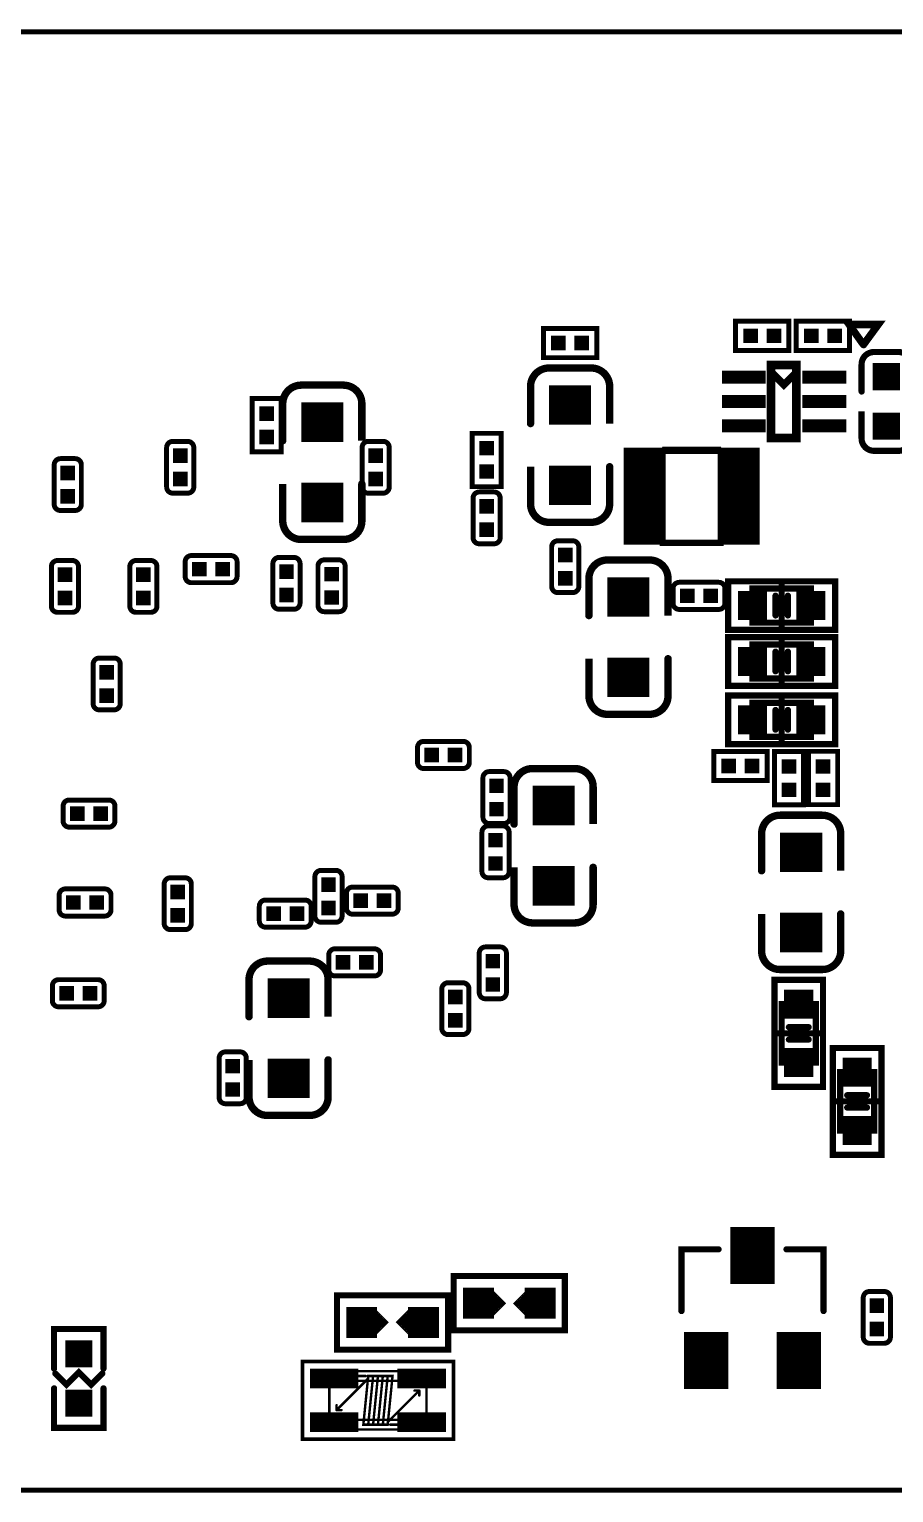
# Model space of a CAD drawing. Extents: x -0.1 to 65.1, y -0.1 to 30.1.
# Drawn here: x 32.78 to 50.55, y -0.05 to 30.06 of the extents above; entities that cross this region are included whole.
import ezdxf

# ---------------------------------------------------------------- set-up
doc = ezdxf.new("R2010")
doc.units = 0
doc.header["$MEASUREMENT"] = 0
for name, pattern in [('KEEPOUT_00001000$0', [2, 1, 1]), ('TRMIDX_0', [2, 1, 1]), ('TRMIDX_1', [2, 1, 1])]:
    doc.linetypes.add(name, pattern=pattern)
doc.layers.get('0').update_dxf_attribs({"linetype": 'CONTINUOUS'})
for name, color, linetype in [('BOARD_OUTLINE_00', 183, 'CONTINUOUS'), ('DRIL_NPLTE_THRU_01', 3, 'CONTINUOUS'), ('DRIL_NPLTE_THRU_02', 171, 'CONTINUOUS'), ('DRIL_NPLTE_THRU_03', 34, 'CONTINUOUS'), ('DRIL_NPLTE_THRU_04', 222, 'CONTINUOUS'), ('DRIL_NPLTE_THRU_05', 171, 'CONTINUOUS'), ('DRIL_NPLTE_THRU_06', 186, 'CONTINUOUS'), ('DRIL_NPLTE_THRU_07', 171, 'CONTINUOUS'), ('DRIL_NPLTE_THRU_08', 2, 'CONTINUOUS'), ('DRIL_PLTE_THRU_01', 3, 'CONTINUOUS'), ('DRIL_PLTE_THRU_02', 171, 'CONTINUOUS'), ('DRIL_PLTE_THRU_03', 34, 'CONTINUOUS'), ('DRIL_PLTE_THRU_04', 222, 'CONTINUOUS'), ('DRIL_PLTE_THRU_05', 171, 'CONTINUOUS'), ('DRIL_PLTE_THRU_06', 186, 'CONTINUOUS'), ('DRIL_PLTE_THRU_07', 171, 'CONTINUOUS'), ('DRIL_PLTE_THRU_08', 2, 'CONTINUOUS'), ('KEEPOUT_01', 1, 'CONTINUOUS'), ('PADS_BOT', 56, 'CONTINUOUS'), ('PADS_INNER', 96, 'CONTINUOUS'), ('PADS_TOP', 96, 'CONTINUOUS'), ('PART_BOT_2DLINE_00', 183, 'CONTINUOUS'), ('PART_BOT_2DLINE_01', 7, 'CONTINUOUS'), ('PART_BOT_2DLINE_108', 183, 'CONTINUOUS'), ('PART_BOT_COPPER_01', 7, 'CONTINUOUS')]:
    doc.layers.add(name, color=color, linetype=linetype)

# ---------------------------------------------------------------- blocks, each defined once
blk = doc.blocks.new('BOARD_1')
at = {"layer": 'BOARD_OUTLINE_00', "const_width": 0.102}
blk.add_lwpolyline([(0, 0), (0, 24.854, -0.414214), (2.457, 27.311), (62.522, 27.311, -0.414214), (65.002, 24.832), (65.002, -0.229, -0.414214), (62.536, -2.694), (2.527, -2.694, -0.414214), (-0.013, -0.153), (-0.013, 0)], format="xyb", close=True, dxfattribs=at)
blk = doc.blocks.new('SMOOTH_0$1016')
at = {"const_width": 0.0508}
blk.add_lwpolyline([(-0.0254, 0, 1), (0.0254, 0, 1)], format="xyb", close=True, dxfattribs=at)
blk = doc.blocks.new('PART_BODY_BOT_64')
at = {"layer": 'PART_BOT_2DLINE_00', "const_width": 0.102}
blk.add_lwpolyline([(-0.533, 0.152, -0.414214), (-0.406, 0.279), (0.406, 0.279, -0.414214), (0.533, 0.152), (0.533, -0.152, -0.414214), (0.406, -0.279), (-0.406, -0.279, -0.414214), (-0.533, -0.152)], format="xyb", close=True, dxfattribs=at)
at = {"layer": 'PART_BOT_2DLINE_00'}
for p in [(-0.406, 0.279), (-0.533, 0.152)]:
    blk.add_blockref('SMOOTH_0$1016', p, dxfattribs=at)
blk = doc.blocks.new('DRIL_HOLE_0')
blk.add_lwpolyline([(0, 0, 1), (0, 0, 1)], format="xyb", close=True)
blk = doc.blocks.new('PAD_0')
blk.add_lwpolyline([(0, 0, 1), (0, 0, 1)], format="xyb", close=True)
blk = doc.blocks.new('PAD_3')
at = {"const_width": 0.29972}
blk.add_lwpolyline([(-0.14986, 0), (0.14986, 0)], dxfattribs=at)
blk = doc.blocks.new('STK_BOT_11')
at = {"layer": 'DRIL_NPLTE_THRU_01'}
blk.add_blockref('DRIL_HOLE_0', (0, 0), dxfattribs=at)
at = {"layer": 'DRIL_NPLTE_THRU_02'}
blk.add_blockref('DRIL_HOLE_0', (0, 0), dxfattribs=at)
at = {"layer": 'DRIL_NPLTE_THRU_03'}
blk.add_blockref('DRIL_HOLE_0', (0, 0), dxfattribs=at)
at = {"layer": 'DRIL_NPLTE_THRU_04'}
blk.add_blockref('DRIL_HOLE_0', (0, 0), dxfattribs=at)
at = {"layer": 'DRIL_NPLTE_THRU_05'}
blk.add_blockref('DRIL_HOLE_0', (0, 0), dxfattribs=at)
at = {"layer": 'DRIL_NPLTE_THRU_06'}
blk.add_blockref('DRIL_HOLE_0', (0, 0), dxfattribs=at)
at = {"layer": 'DRIL_NPLTE_THRU_07'}
blk.add_blockref('DRIL_HOLE_0', (0, 0), dxfattribs=at)
at = {"layer": 'DRIL_NPLTE_THRU_08'}
blk.add_blockref('DRIL_HOLE_0', (0, 0), dxfattribs=at)
at = {"layer": 'PADS_BOT'}
blk.add_blockref('PAD_3', (0, 0), dxfattribs=at)
at = {"layer": 'PADS_INNER'}
blk.add_blockref('PAD_0', (0, 0), dxfattribs=at)
at = {"layer": 'PADS_TOP'}
blk.add_blockref('PAD_0', (0, 0), dxfattribs=at)
blk = doc.blocks.new('SYM_BOT_10')
for name, p in [('PART_BODY_BOT_64', (0, 0)), ('STK_BOT_11', (-0.24003, 0)), ('STK_BOT_11', (0.24003, 0))]:
    blk.add_blockref(name, p)
blk = doc.blocks.new('PART_BOT_14')
blk.add_blockref('SYM_BOT_10', (0, 0))
blk = doc.blocks.new('SMOOTH_0$05')
at = {"const_width": 0.025}
blk.add_lwpolyline([(-0.0125, 0, 1), (0.0125, 0, 1)], format="xyb", close=True, dxfattribs=at)
blk = doc.blocks.new('SMOOTH_0$0762')
at = {"const_width": 0.0381}
blk.add_lwpolyline([(-0.01905, 0, 1), (0.01905, 0, 1)], format="xyb", close=True, dxfattribs=at)
blk = doc.blocks.new('PART_BODY_BOT_87')
at = {"layer": 'PART_BOT_2DLINE_01'}
for points, const_width in [([(-1.55, 0.8), (1.55, 0.8), (1.55, -0.8), (-1.55, -0.8)], 0.0762), ([(-1, 0.6), (1, 0.6), (1, -0.6), (-1, -0.6)], 0.05), ([(-0.3, 0.5), (-0.2, -0.5), (0.3, -0.5), (0.2, 0.5)], 0.05)]:
    blk.add_lwpolyline(points, close=True, dxfattribs=dict(at, const_width=const_width))
at = {"layer": 'PART_BOT_2DLINE_01', "const_width": 0.05}
for points in [[(-0.45, 0.6), (-0.45, 0.4), (0.45, 0.4), (0.45, 0.6)], [(-0.2, 0.5), (-0.1, -0.5)], [(-0.1, 0.5), (0, -0.5)], [(0, 0.5), (0.1, -0.5)], [(0.1, 0.5), (0.2, -0.5)], [(0.2, 0.45), (0.85, -0.2)], [(0.25, 0.5), (0.6, 0.5)], [(0.6, 0.5), (0.55, 0.55)], [(0.6, 0.5), (0.55, 0.45)], [(-0.2, -0.45), (-0.85, 0.2)], [(-0.85, 0.2), (-0.85, 0.1)], [(-0.85, 0.2), (-0.75, 0.2)], [(0.85, -0.2), (0.75, -0.2)], [(0.85, -0.2), (0.85, -0.1)], [(-0.6, -0.5), (-0.55, -0.45)], [(-0.25, -0.5), (-0.6, -0.5)], [(-0.6, -0.5), (-0.55, -0.55)], [(-0.45, -0.6), (-0.45, -0.4), (0.45, -0.4), (0.45, -0.6)]]:
    blk.add_lwpolyline(points, dxfattribs=at)
at = {"layer": 'PART_BOT_2DLINE_01'}
for name, p in [('SMOOTH_0$0762', (-1.55, 0.8)), ('SMOOTH_0$05', (-1, 0.6)), ('SMOOTH_0$05', (-0.45, 0.6)), ('SMOOTH_0$05', (0.45, 0.6)), ('SMOOTH_0$05', (1, 0.6)), ('SMOOTH_0$0762', (1.55, 0.8)), ('SMOOTH_0$05', (-0.45, 0.4)), ('SMOOTH_0$05', (-0.3, 0.5)), ('SMOOTH_0$05', (-0.2, 0.5)), ('SMOOTH_0$05', (-0.1, 0.5)), ('SMOOTH_0$05', (0, 0.5)), ('SMOOTH_0$05', (0.1, 0.5)), ('SMOOTH_0$05', (0.2, 0.5)), ('SMOOTH_0$05', (0.2, 0.45)), ('SMOOTH_0$05', (0.25, 0.5)), ('SMOOTH_0$05', (0.45, 0.4)), ('SMOOTH_0$05', (0.55, 0.55)), ('SMOOTH_0$05', (0.55, 0.45)), ('SMOOTH_0$05', (0.6, 0.5)), ('SMOOTH_0$05', (0.6, 0.5)), ('SMOOTH_0$05', (0.6, 0.5)), ('SMOOTH_0$05', (-0.85, 0.2)), ('SMOOTH_0$05', (-0.85, 0.2)), ('SMOOTH_0$05', (-0.85, 0.2)), ('SMOOTH_0$05', (-0.85, 0.1)), ('SMOOTH_0$05', (-0.75, 0.2)), ('SMOOTH_0$05', (0.75, -0.2)), ('SMOOTH_0$05', (0.85, -0.1)), ('SMOOTH_0$05', (0.85, -0.2)), ('SMOOTH_0$05', (0.85, -0.2)), ('SMOOTH_0$05', (0.85, -0.2)), ('SMOOTH_0$05', (-1, -0.6)), ('SMOOTH_0$05', (-0.6, -0.5)), ('SMOOTH_0$05', (-0.6, -0.5)), ('SMOOTH_0$05', (-0.6, -0.5)), ('SMOOTH_0$05', (-0.55, -0.45)), ('SMOOTH_0$05', (-0.55, -0.55)), ('SMOOTH_0$05', (-0.45, -0.4)), ('SMOOTH_0$05', (-0.45, -0.6)), ('SMOOTH_0$05', (-0.25, -0.5)), ('SMOOTH_0$05', (-0.2, -0.45)), ('SMOOTH_0$05', (-0.2, -0.5)), ('SMOOTH_0$05', (-0.1, -0.5)), ('SMOOTH_0$05', (0, -0.5)), ('SMOOTH_0$05', (0.1, -0.5)), ('SMOOTH_0$05', (0.2, -0.5)), ('SMOOTH_0$05', (0.3, -0.5)), ('SMOOTH_0$05', (0.45, -0.4)), ('SMOOTH_0$05', (0.45, -0.6)), ('SMOOTH_0$05', (1, -0.6)), ('SMOOTH_0$0762', (-1.55, -0.8)), ('SMOOTH_0$0762', (1.55, -0.8))]:
    blk.add_blockref(name, p, dxfattribs=at)
blk = doc.blocks.new('PAD_9')
at = {"const_width": 0.4}
blk.add_lwpolyline([(-0.5, 0), (0.5, 0)], dxfattribs=at)
blk = doc.blocks.new('STK_BOT_27')
at = {"layer": 'DRIL_PLTE_THRU_01'}
blk.add_blockref('DRIL_HOLE_0', (0, 0), dxfattribs=at)
at = {"layer": 'DRIL_PLTE_THRU_02'}
blk.add_blockref('DRIL_HOLE_0', (0, 0), dxfattribs=at)
at = {"layer": 'DRIL_PLTE_THRU_03'}
blk.add_blockref('DRIL_HOLE_0', (0, 0), dxfattribs=at)
at = {"layer": 'DRIL_PLTE_THRU_04'}
blk.add_blockref('DRIL_HOLE_0', (0, 0), dxfattribs=at)
at = {"layer": 'DRIL_PLTE_THRU_05'}
blk.add_blockref('DRIL_HOLE_0', (0, 0), dxfattribs=at)
at = {"layer": 'DRIL_PLTE_THRU_06'}
blk.add_blockref('DRIL_HOLE_0', (0, 0), dxfattribs=at)
at = {"layer": 'DRIL_PLTE_THRU_07'}
blk.add_blockref('DRIL_HOLE_0', (0, 0), dxfattribs=at)
at = {"layer": 'DRIL_PLTE_THRU_08'}
blk.add_blockref('DRIL_HOLE_0', (0, 0), dxfattribs=at)
at = {"layer": 'PADS_BOT'}
blk.add_blockref('PAD_9', (0, 0), dxfattribs=at)
at = {"layer": 'PADS_INNER'}
blk.add_blockref('PAD_0', (0, 0), dxfattribs=at)
at = {"layer": 'PADS_TOP'}
blk.add_blockref('PAD_0', (0, 0), dxfattribs=at)
blk = doc.blocks.new('SYM_BOT_33')
for name, p in [('STK_BOT_27', (-0.9, 0.45)), ('PART_BODY_BOT_87', (0, 0)), ('STK_BOT_27', (0.9, 0.45)), ('STK_BOT_27', (-0.9, -0.45)), ('STK_BOT_27', (0.9, -0.45))]:
    blk.add_blockref(name, p)
blk = doc.blocks.new('PART_BOT_17')
blk.add_blockref('SYM_BOT_33', (0, 0))
blk = doc.blocks.new('SMOOTH_0$127')
at = {"const_width": 0.0635}
blk.add_lwpolyline([(-0.03175, 0, 1), (0.03175, 0, 1)], format="xyb", close=True, dxfattribs=at)
blk = doc.blocks.new('PART_BODY_BOT_84')
at = {"layer": 'PART_BOT_2DLINE_00', "const_width": 0.127}
for points in [[(-0.6985, 1.2065), (-1.4605, 1.2065), (-1.4605, -0.0635)], [(0.6985, 1.2065), (1.4605, 1.2065), (1.4605, -0.0635)]]:
    blk.add_lwpolyline(points, dxfattribs=at)
at = {"layer": 'PART_BOT_2DLINE_00'}
for p in [(-1.4605, 1.2065), (-0.6985, 1.2065), (0.6985, 1.2065), (1.4605, 1.2065), (-1.4605, -0.0635), (1.4605, -0.0635)]:
    blk.add_blockref('SMOOTH_0$127', p, dxfattribs=at)
blk = doc.blocks.new('PAD_10')
at = {"const_width": 0.9144}
blk.add_lwpolyline([(-0.5842, 0), (0.5842, 0)], dxfattribs=at)
blk = doc.blocks.new('STK_BOT_23')
at = {"layer": 'DRIL_PLTE_THRU_01'}
blk.add_blockref('DRIL_HOLE_0', (0, 0), dxfattribs=at)
at = {"layer": 'DRIL_PLTE_THRU_02'}
blk.add_blockref('DRIL_HOLE_0', (0, 0), dxfattribs=at)
at = {"layer": 'DRIL_PLTE_THRU_03'}
blk.add_blockref('DRIL_HOLE_0', (0, 0), dxfattribs=at)
at = {"layer": 'DRIL_PLTE_THRU_04'}
blk.add_blockref('DRIL_HOLE_0', (0, 0), dxfattribs=at)
at = {"layer": 'DRIL_PLTE_THRU_05'}
blk.add_blockref('DRIL_HOLE_0', (0, 0), dxfattribs=at)
at = {"layer": 'DRIL_PLTE_THRU_06'}
blk.add_blockref('DRIL_HOLE_0', (0, 0), dxfattribs=at)
at = {"layer": 'DRIL_PLTE_THRU_07'}
blk.add_blockref('DRIL_HOLE_0', (0, 0), dxfattribs=at)
at = {"layer": 'DRIL_PLTE_THRU_08'}
blk.add_blockref('DRIL_HOLE_0', (0, 0), dxfattribs=at)
at = {"layer": 'PADS_BOT', "rotation": 90}
blk.add_blockref('PAD_10', (0, 0), dxfattribs=at)
at = {"layer": 'PADS_INNER'}
blk.add_blockref('PAD_0', (0, 0), dxfattribs=at)
at = {"layer": 'PADS_TOP'}
blk.add_blockref('PAD_0', (0, 0), dxfattribs=at)
blk = doc.blocks.new('SYM_BOT_30')
for name, p in [('STK_BOT_23', (0, 1.0795)), ('PART_BODY_BOT_84', (0, 0)), ('STK_BOT_23', (-0.9525, -1.0795)), ('STK_BOT_23', (0.9525, -1.0795))]:
    blk.add_blockref(name, p)
blk = doc.blocks.new('PART_BOT_19')
blk.add_blockref('SYM_BOT_30', (0, 0))
blk = doc.blocks.new('SMOOTH_0$0254')
at = {"const_width": 0.0127}
blk.add_lwpolyline([(-0.00635, 0, 1), (0.00635, 0, 1)], format="xyb", close=True, dxfattribs=at)
blk = doc.blocks.new('SMOOTH_0$0508')
at = {"const_width": 0.0254}
blk.add_lwpolyline([(-0.0127, 0, 1), (0.0127, 0, 1)], format="xyb", close=True, dxfattribs=at)
blk = doc.blocks.new('PART_BODY_BOT_88')
at = {"layer": 'PART_BOT_2DLINE_00', "const_width": 0.127}
blk.add_lwpolyline([(1.143, -0.5588), (1.143, 0.5588), (-1.143, 0.5588), (-1.143, -0.5588)], close=True, dxfattribs=at)
at = {"layer": 'PART_BOT_COPPER_01', "linetype": 'TRMIDX_0', "const_width": 0.0254}
for points in [[(-0.3556, -0.2667), (-0.08255, 0.00635), (-0.36195, 0.28575), (-0.36195, -0.254), (-0.3556, -0.254)], [(-0.3048, -0.1651), (-0.1397, 0), (-0.31115, 0.17145), (-0.31115, -0.1524), (-0.3048, -0.1524)]]:
    blk.add_lwpolyline(points, close=True, dxfattribs=at)
at = {"layer": 'PART_BOT_COPPER_01', "linetype": 'TRMIDX_1', "const_width": 0.0254}
for points in [[(0.3683, 0.2794), (0.09525, 0.00635), (0.37465, -0.27305), (0.37465, 0.2667), (0.3683, 0.2667)], [(0.3175, 0.1778), (0.1524, 0.0127), (0.32385, -0.15875), (0.32385, 0.1651), (0.3175, 0.1651)]]:
    blk.add_lwpolyline(points, close=True, dxfattribs=at)
at = {"layer": 'PART_BOT_COPPER_01', "linetype": 'TRMIDX_0', "const_width": 0.0508}
for points in [[(-0.3048, 0.1905), (-0.4953, 0.1905)], [(-0.2667, 0.1524), (-0.4572, 0.1524)], [(-0.2413, 0.1143), (-0.4318, 0.1143)], [(-0.2159, 0.0889), (-0.4064, 0.0889)], [(-0.1905, 0.0635), (-0.381, 0.0635)], [(-0.1524, 0.0381), (-0.3429, 0.0381)], [(-0.1397, -0.0127), (-0.3302, -0.0127)], [(-0.127, 0.0127), (-0.3175, 0.0127)], [(-0.3048, -0.1778), (-0.4953, -0.1778)], [(-0.2667, -0.1397), (-0.4572, -0.1397)], [(-0.2286, -0.1016), (-0.4191, -0.1016)], [(-0.2032, -0.0635), (-0.3937, -0.0635)], [(-0.1651, -0.0381), (-0.3556, -0.0381)]]:
    blk.add_lwpolyline(points, dxfattribs=at)
at = {"layer": 'PART_BOT_COPPER_01', "linetype": 'TRMIDX_1', "const_width": 0.0508}
for points in [[(0.1397, 0), (0.3302, 0)], [(0.1524, 0.0254), (0.3429, 0.0254)], [(0.1651, -0.0254), (0.3556, -0.0254)], [(0.1778, 0.0508), (0.3683, 0.0508)], [(0.2159, 0.0762), (0.4064, 0.0762)], [(0.2413, 0.1143), (0.4318, 0.1143)], [(0.2794, 0.1524), (0.4699, 0.1524)], [(0.3175, 0.1905), (0.508, 0.1905)], [(0.2032, -0.0508), (0.3937, -0.0508)], [(0.2286, -0.0762), (0.4191, -0.0762)], [(0.254, -0.1016), (0.4445, -0.1016)], [(0.2794, -0.1397), (0.4699, -0.1397)], [(0.3175, -0.1778), (0.508, -0.1778)]]:
    blk.add_lwpolyline(points, dxfattribs=at)
at = {"layer": 'PART_BOT_2DLINE_00'}
for p in [(-1.143, 0.5588), (1.143, 0.5588), (-1.143, -0.5588), (1.143, -0.5588)]:
    blk.add_blockref('SMOOTH_0$127', p, dxfattribs=at)
at = {"layer": 'PART_BOT_COPPER_01'}
for name, p in [('SMOOTH_0$0508', (-0.4953, 0.1905)), ('SMOOTH_0$0508', (-0.4572, 0.1524)), ('SMOOTH_0$0508', (-0.4318, 0.1143)), ('SMOOTH_0$0508', (-0.4064, 0.0889)), ('SMOOTH_0$0508', (-0.381, 0.0635)), ('SMOOTH_0$0254', (-0.36195, 0.28575)), ('SMOOTH_0$0508', (-0.3429, 0.0381)), ('SMOOTH_0$0508', (-0.3302, -0.0127)), ('SMOOTH_0$0508', (-0.3175, 0.0127)), ('SMOOTH_0$0508', (-0.3048, 0.1905)), ('SMOOTH_0$0254', (-0.31115, 0.17145)), ('SMOOTH_0$0508', (-0.2667, 0.1524)), ('SMOOTH_0$0508', (-0.2413, 0.1143)), ('SMOOTH_0$0508', (-0.2159, 0.0889)), ('SMOOTH_0$0508', (-0.1905, 0.0635)), ('SMOOTH_0$0508', (-0.1524, 0.0381)), ('SMOOTH_0$0508', (-0.1397, -0.0127)), ('SMOOTH_0$0508', (-0.127, 0.0127)), ('SMOOTH_0$0254', (-0.1397, 0)), ('SMOOTH_0$0254', (-0.08255, 0.00635)), ('SMOOTH_0$0254', (0.09525, 0.00635)), ('SMOOTH_0$0508', (0.1397, 0)), ('SMOOTH_0$0508', (0.1524, 0.0254)), ('SMOOTH_0$0254', (0.1524, 0.0127)), ('SMOOTH_0$0508', (0.1651, -0.0254)), ('SMOOTH_0$0508', (0.1778, 0.0508)), ('SMOOTH_0$0508', (0.2159, 0.0762)), ('SMOOTH_0$0508', (0.2413, 0.1143)), ('SMOOTH_0$0508', (0.2794, 0.1524)), ('SMOOTH_0$0508', (0.3175, 0.1905)), ('SMOOTH_0$0254', (0.3175, 0.1778)), ('SMOOTH_0$0254', (0.3175, 0.1651)), ('SMOOTH_0$0508', (0.3302, 0)), ('SMOOTH_0$0254', (0.32385, 0.1651)), ('SMOOTH_0$0508', (0.3429, 0.0254)), ('SMOOTH_0$0508', (0.3556, -0.0254)), ('SMOOTH_0$0508', (0.3683, 0.0508)), ('SMOOTH_0$0254', (0.3683, 0.2794)), ('SMOOTH_0$0254', (0.3683, 0.2667)), ('SMOOTH_0$0254', (0.37465, 0.2667)), ('SMOOTH_0$0508', (0.4064, 0.0762)), ('SMOOTH_0$0508', (0.4318, 0.1143)), ('SMOOTH_0$0508', (0.4699, 0.1524)), ('SMOOTH_0$0508', (0.508, 0.1905)), ('SMOOTH_0$0508', (-0.4953, -0.1778)), ('SMOOTH_0$0508', (-0.4572, -0.1397)), ('SMOOTH_0$0508', (-0.4191, -0.1016)), ('SMOOTH_0$0508', (-0.3937, -0.0635)), ('SMOOTH_0$0508', (-0.3556, -0.0381)), ('SMOOTH_0$0254', (-0.36195, -0.254)), ('SMOOTH_0$0254', (-0.3556, -0.254)), ('SMOOTH_0$0254', (-0.3556, -0.2667)), ('SMOOTH_0$0508', (-0.3048, -0.1778)), ('SMOOTH_0$0254', (-0.31115, -0.1524)), ('SMOOTH_0$0254', (-0.3048, -0.1524)), ('SMOOTH_0$0254', (-0.3048, -0.1651)), ('SMOOTH_0$0508', (-0.2667, -0.1397)), ('SMOOTH_0$0508', (-0.2286, -0.1016)), ('SMOOTH_0$0508', (-0.2032, -0.0635)), ('SMOOTH_0$0508', (-0.1651, -0.0381)), ('SMOOTH_0$0508', (0.2032, -0.0508)), ('SMOOTH_0$0508', (0.2286, -0.0762)), ('SMOOTH_0$0508', (0.254, -0.1016)), ('SMOOTH_0$0508', (0.2794, -0.1397)), ('SMOOTH_0$0508', (0.3175, -0.1778)), ('SMOOTH_0$0254', (0.32385, -0.15875)), ('SMOOTH_0$0254', (0.37465, -0.27305)), ('SMOOTH_0$0508', (0.3937, -0.0508)), ('SMOOTH_0$0508', (0.4191, -0.0762)), ('SMOOTH_0$0508', (0.4445, -0.1016)), ('SMOOTH_0$0508', (0.4699, -0.1397)), ('SMOOTH_0$0508', (0.508, -0.1778))]:
    blk.add_blockref(name, p, dxfattribs=at)
blk = doc.blocks.new('PAD_11')
at = {"const_width": 0.635}
blk.add_lwpolyline([(-0.3175, 0), (0.3175, 0)], dxfattribs=at)
blk = doc.blocks.new('STK_BOT_28')
at = {"layer": 'DRIL_PLTE_THRU_01'}
blk.add_blockref('DRIL_HOLE_0', (0, 0), dxfattribs=at)
at = {"layer": 'DRIL_PLTE_THRU_02'}
blk.add_blockref('DRIL_HOLE_0', (0, 0), dxfattribs=at)
at = {"layer": 'DRIL_PLTE_THRU_03'}
blk.add_blockref('DRIL_HOLE_0', (0, 0), dxfattribs=at)
at = {"layer": 'DRIL_PLTE_THRU_04'}
blk.add_blockref('DRIL_HOLE_0', (0, 0), dxfattribs=at)
at = {"layer": 'DRIL_PLTE_THRU_05'}
blk.add_blockref('DRIL_HOLE_0', (0, 0), dxfattribs=at)
at = {"layer": 'DRIL_PLTE_THRU_06'}
blk.add_blockref('DRIL_HOLE_0', (0, 0), dxfattribs=at)
at = {"layer": 'DRIL_PLTE_THRU_07'}
blk.add_blockref('DRIL_HOLE_0', (0, 0), dxfattribs=at)
at = {"layer": 'DRIL_PLTE_THRU_08'}
blk.add_blockref('DRIL_HOLE_0', (0, 0), dxfattribs=at)
at = {"layer": 'PADS_BOT'}
blk.add_blockref('PAD_11', (0, 0), dxfattribs=at)
at = {"layer": 'PADS_INNER'}
blk.add_blockref('PAD_0', (0, 0), dxfattribs=at)
at = {"layer": 'PADS_TOP'}
blk.add_blockref('PAD_0', (0, 0), dxfattribs=at)
blk = doc.blocks.new('SYM_BOT_34')
for name, p in [('PART_BODY_BOT_88', (0, 0)), ('STK_BOT_28', (-0.635, 0)), ('STK_BOT_28', (0.635, 0))]:
    blk.add_blockref(name, p)
blk = doc.blocks.new('PART_BOT_25')
blk.add_blockref('SYM_BOT_34', (0, 0))
blk = doc.blocks.new('SMOOTH_0$1524')
at = {"const_width": 0.0762}
blk.add_lwpolyline([(-0.0381, 0, 1), (0.0381, 0, 1)], format="xyb", close=True, dxfattribs=at)
blk = doc.blocks.new('PART_BODY_BOT_78')
at = {"layer": 'PART_BOT_2DLINE_00', "const_width": 0.152}
for points in [[(-0.445, 0.813), (-1.207, 0.813, 0.414214), (-1.588, 0.432), (-1.588, -0.432, 0.414214), (-1.207, -0.813), (-0.445, -0.813)], [(0.444, -0.813), (1.206, -0.813, 0.414214), (1.587, -0.432), (1.587, 0.432, 0.414214), (1.206, 0.813), (0.444, 0.813)]]:
    blk.add_lwpolyline(points, format="xyb", dxfattribs=at)
at = {"layer": 'PART_BOT_2DLINE_00'}
for p in [(-1.207, 0.813), (-0.445, 0.813), (0.444, -0.813), (1.206, -0.813)]:
    blk.add_blockref('SMOOTH_0$1524', p, dxfattribs=at)
blk = doc.blocks.new('PAD_12')
at = {"const_width": 0.8128}
blk.add_lwpolyline([(-0.4318, 0), (0.4318, 0)], dxfattribs=at)
blk = doc.blocks.new('STK_BOT_20')
at = {"layer": 'DRIL_PLTE_THRU_01'}
blk.add_blockref('DRIL_HOLE_0', (0, 0), dxfattribs=at)
at = {"layer": 'DRIL_PLTE_THRU_02'}
blk.add_blockref('DRIL_HOLE_0', (0, 0), dxfattribs=at)
at = {"layer": 'DRIL_PLTE_THRU_03'}
blk.add_blockref('DRIL_HOLE_0', (0, 0), dxfattribs=at)
at = {"layer": 'DRIL_PLTE_THRU_04'}
blk.add_blockref('DRIL_HOLE_0', (0, 0), dxfattribs=at)
at = {"layer": 'DRIL_PLTE_THRU_05'}
blk.add_blockref('DRIL_HOLE_0', (0, 0), dxfattribs=at)
at = {"layer": 'DRIL_PLTE_THRU_06'}
blk.add_blockref('DRIL_HOLE_0', (0, 0), dxfattribs=at)
at = {"layer": 'DRIL_PLTE_THRU_07'}
blk.add_blockref('DRIL_HOLE_0', (0, 0), dxfattribs=at)
at = {"layer": 'DRIL_PLTE_THRU_08'}
blk.add_blockref('DRIL_HOLE_0', (0, 0), dxfattribs=at)
at = {"layer": 'PADS_BOT', "rotation": 90}
blk.add_blockref('PAD_12', (0, 0), dxfattribs=at)
at = {"layer": 'PADS_INNER'}
blk.add_blockref('PAD_0', (0, 0), dxfattribs=at)
at = {"layer": 'PADS_TOP'}
blk.add_blockref('PAD_0', (0, 0), dxfattribs=at)
blk = doc.blocks.new('SYM_BOT_24')
for name, p in [('PART_BODY_BOT_78', (0, 0)), ('STK_BOT_20', (-0.825, 0)), ('STK_BOT_20', (0.825, 0))]:
    blk.add_blockref(name, p)
blk = doc.blocks.new('PART_BOT_26')
blk.add_blockref('SYM_BOT_24', (0, 0))
blk = doc.blocks.new('PART_BOT_27')
blk.add_blockref('SYM_BOT_34', (0, 0))
blk = doc.blocks.new('PART_BODY_BOT_72')
at = {"layer": 'PART_BOT_2DLINE_01', "const_width": 0.1016}
blk.add_lwpolyline([(-0.5461, -0.29972), (0.55118, -0.29972), (0.55118, 0.29972), (-0.5461, 0.29972)], close=True, dxfattribs=at)
at = {"layer": 'PART_BOT_2DLINE_01'}
for p in [(-0.5461, 0.29972), (0.55118, 0.29972), (-0.5461, -0.29972), (0.55118, -0.29972)]:
    blk.add_blockref('SMOOTH_0$1016', p, dxfattribs=at)
blk = doc.blocks.new('SYM_BOT_18')
for name, p in [('PART_BODY_BOT_72', (0, 0)), ('STK_BOT_11', (-0.24003, 0)), ('STK_BOT_11', (0.24003, 0))]:
    blk.add_blockref(name, p)
blk = doc.blocks.new('PART_BOT_30')
blk.add_blockref('SYM_BOT_18', (0, 0))
blk = doc.blocks.new('PART_BOT_31')
blk.add_blockref('SYM_BOT_18', (0, 0))
blk = doc.blocks.new('PART_BODY_BOT_75')
at = {"layer": 'KEEPOUT_01', "linetype": 'KEEPOUT_00001000$0'}
blk.add_lwpolyline([(-0.6, 1), (0.6, 1), (0.6, -1), (-0.6, -1)], close=True, dxfattribs=at)
at = {"layer": 'PART_BOT_2DLINE_00', "const_width": 0.127}
blk.add_lwpolyline([(-0.59436, 0.93472), (0.5969, 0.93472), (0.5969, -0.96012), (-0.59436, -0.96012)], close=True, dxfattribs=at)
at = {"layer": 'PART_BOT_2DLINE_00'}
for p in [(-0.59436, 0.93472), (0.5969, 0.93472), (-0.59436, -0.96012), (0.5969, -0.96012)]:
    blk.add_blockref('SMOOTH_0$127', p, dxfattribs=at)
blk = doc.blocks.new('PAD_14')
at = {"const_width": 0.8}
blk.add_lwpolyline([(-1, 0), (1, 0)], dxfattribs=at)
blk = doc.blocks.new('STK_BOT_17')
at = {"layer": 'DRIL_NPLTE_THRU_01'}
blk.add_blockref('DRIL_HOLE_0', (0, 0), dxfattribs=at)
at = {"layer": 'DRIL_NPLTE_THRU_02'}
blk.add_blockref('DRIL_HOLE_0', (0, 0), dxfattribs=at)
at = {"layer": 'DRIL_NPLTE_THRU_03'}
blk.add_blockref('DRIL_HOLE_0', (0, 0), dxfattribs=at)
at = {"layer": 'DRIL_NPLTE_THRU_04'}
blk.add_blockref('DRIL_HOLE_0', (0, 0), dxfattribs=at)
at = {"layer": 'DRIL_NPLTE_THRU_05'}
blk.add_blockref('DRIL_HOLE_0', (0, 0), dxfattribs=at)
at = {"layer": 'DRIL_NPLTE_THRU_06'}
blk.add_blockref('DRIL_HOLE_0', (0, 0), dxfattribs=at)
at = {"layer": 'DRIL_NPLTE_THRU_07'}
blk.add_blockref('DRIL_HOLE_0', (0, 0), dxfattribs=at)
at = {"layer": 'DRIL_NPLTE_THRU_08'}
blk.add_blockref('DRIL_HOLE_0', (0, 0), dxfattribs=at)
at = {"layer": 'PADS_BOT', "rotation": 90}
blk.add_blockref('PAD_14', (0, 0), dxfattribs=at)
at = {"layer": 'PADS_INNER'}
blk.add_blockref('PAD_0', (0, 0), dxfattribs=at)
at = {"layer": 'PADS_TOP'}
blk.add_blockref('PAD_0', (0, 0), dxfattribs=at)
blk = doc.blocks.new('SYM_BOT_21')
for name, p in [('STK_BOT_17', (-1, 0)), ('STK_BOT_17', (1, 0)), ('PART_BODY_BOT_75', (0, 0))]:
    blk.add_blockref(name, p)
blk = doc.blocks.new('PART_BOT_39')
blk.add_blockref('SYM_BOT_21', (0, 0))
blk = doc.blocks.new('SMOOTH_0$1778')
at = {"const_width": 0.0889}
blk.add_lwpolyline([(-0.04445, 0, 1), (0.04445, 0, 1)], format="xyb", close=True, dxfattribs=at)
blk = doc.blocks.new('PART_BODY_BOT_76')
at = {"layer": 'PART_BOT_2DLINE_00', "const_width": 0.178}
blk.add_lwpolyline([(-0.75, 0.27), (0.75, 0.27), (0.75, -0.25), (-0.75, -0.25)], close=True, dxfattribs=at)
at = {"layer": 'PART_BOT_2DLINE_00', "const_width": 0.152}
for points in [[(-0.619, 0.281), (-0.342, 0.004), (-0.598, -0.252)], [(-1.176, -1.625), (-1.583, -1.335), (-1.583, -1.935), (-1.169, -1.632)]]:
    blk.add_lwpolyline(points, dxfattribs=at)
at = {"layer": 'PART_BOT_2DLINE_00'}
for name, p in [('SMOOTH_0$1778', (-0.75, 0.27)), ('SMOOTH_0$1524', (-0.619, 0.281)), ('SMOOTH_0$1778', (0.75, 0.27)), ('SMOOTH_0$1524', (-0.342, 0.004)), ('SMOOTH_0$1778', (-0.75, -0.25)), ('SMOOTH_0$1524', (-0.598, -0.252)), ('SMOOTH_0$1778', (0.75, -0.25)), ('SMOOTH_0$1524', (-1.583, -1.335)), ('SMOOTH_0$1524', (-1.176, -1.625)), ('SMOOTH_0$1524', (-1.169, -1.632)), ('SMOOTH_0$1524', (-1.583, -1.935))]:
    blk.add_blockref(name, p, dxfattribs=at)
blk = doc.blocks.new('PAD_15')
at = {"const_width": 0.27}
blk.add_lwpolyline([(-0.577, 0), (0.323, 0)], dxfattribs=at)
blk = doc.blocks.new('STK_BOT_18')
at = {"layer": 'DRIL_PLTE_THRU_01'}
blk.add_blockref('DRIL_HOLE_0', (0, 0), dxfattribs=at)
at = {"layer": 'DRIL_PLTE_THRU_02'}
blk.add_blockref('DRIL_HOLE_0', (0, 0), dxfattribs=at)
at = {"layer": 'DRIL_PLTE_THRU_03'}
blk.add_blockref('DRIL_HOLE_0', (0, 0), dxfattribs=at)
at = {"layer": 'DRIL_PLTE_THRU_04'}
blk.add_blockref('DRIL_HOLE_0', (0, 0), dxfattribs=at)
at = {"layer": 'DRIL_PLTE_THRU_05'}
blk.add_blockref('DRIL_HOLE_0', (0, 0), dxfattribs=at)
at = {"layer": 'DRIL_PLTE_THRU_06'}
blk.add_blockref('DRIL_HOLE_0', (0, 0), dxfattribs=at)
at = {"layer": 'DRIL_PLTE_THRU_07'}
blk.add_blockref('DRIL_HOLE_0', (0, 0), dxfattribs=at)
at = {"layer": 'DRIL_PLTE_THRU_08'}
blk.add_blockref('DRIL_HOLE_0', (0, 0), dxfattribs=at)
at = {"layer": 'PADS_BOT', "rotation": 90}
blk.add_blockref('PAD_15', (0, 0), dxfattribs=at)
at = {"layer": 'PADS_INNER'}
blk.add_blockref('PAD_0', (0, 0), dxfattribs=at)
at = {"layer": 'PADS_TOP'}
blk.add_blockref('PAD_0', (0, 0), dxfattribs=at)
blk = doc.blocks.new('PAD_16')
at = {"const_width": 0.27}
blk.add_lwpolyline([(-0.323, 0), (0.577, 0)], dxfattribs=at)
blk = doc.blocks.new('STK_BOT_19')
at = {"layer": 'DRIL_PLTE_THRU_01'}
blk.add_blockref('DRIL_HOLE_0', (0, 0), dxfattribs=at)
at = {"layer": 'DRIL_PLTE_THRU_02'}
blk.add_blockref('DRIL_HOLE_0', (0, 0), dxfattribs=at)
at = {"layer": 'DRIL_PLTE_THRU_03'}
blk.add_blockref('DRIL_HOLE_0', (0, 0), dxfattribs=at)
at = {"layer": 'DRIL_PLTE_THRU_04'}
blk.add_blockref('DRIL_HOLE_0', (0, 0), dxfattribs=at)
at = {"layer": 'DRIL_PLTE_THRU_05'}
blk.add_blockref('DRIL_HOLE_0', (0, 0), dxfattribs=at)
at = {"layer": 'DRIL_PLTE_THRU_06'}
blk.add_blockref('DRIL_HOLE_0', (0, 0), dxfattribs=at)
at = {"layer": 'DRIL_PLTE_THRU_07'}
blk.add_blockref('DRIL_HOLE_0', (0, 0), dxfattribs=at)
at = {"layer": 'DRIL_PLTE_THRU_08'}
blk.add_blockref('DRIL_HOLE_0', (0, 0), dxfattribs=at)
at = {"layer": 'PADS_BOT', "rotation": 90}
blk.add_blockref('PAD_16', (0, 0), dxfattribs=at)
at = {"layer": 'PADS_INNER'}
blk.add_blockref('PAD_0', (0, 0), dxfattribs=at)
at = {"layer": 'PADS_TOP'}
blk.add_blockref('PAD_0', (0, 0), dxfattribs=at)
blk = doc.blocks.new('SYM_BOT_22')
for name, p in [('STK_BOT_19', (-0.5, 0.7)), ('STK_BOT_19', (0, 0.7)), ('STK_BOT_19', (0.5, 0.7)), ('PART_BODY_BOT_76', (0, 0)), ('STK_BOT_18', (-0.5, -0.7)), ('STK_BOT_18', (0, -0.7)), ('STK_BOT_18', (0.5, -0.7))]:
    blk.add_blockref(name, p)
blk = doc.blocks.new('PART_BOT_41')
blk.add_blockref('SYM_BOT_22', (0, 0))
blk = doc.blocks.new('PART_BODY_BOT_66')
at = {"layer": 'PART_BOT_2DLINE_00', "const_width": 0.127}
for points in [[(-0.2032, 0.508), (-0.762, 0.508, 0.4142136), (-1.016, 0.254), (-1.016, -0.254, 0.4142136), (-0.762, -0.508), (-0.2032, -0.508)], [(0.2032, -0.508), (0.762, -0.508, 0.4142136), (1.016, -0.254), (1.016, 0.254, 0.4142136), (0.762, 0.508), (0.2032, 0.508)]]:
    blk.add_lwpolyline(points, format="xyb", dxfattribs=at)
at = {"layer": 'PART_BOT_2DLINE_00'}
for p in [(-0.762, 0.508), (-0.2032, 0.508), (0.2032, -0.508), (0.762, -0.508)]:
    blk.add_blockref('SMOOTH_0$127', p, dxfattribs=at)
blk = doc.blocks.new('PAD_8')
at = {"const_width": 0.5588}
blk.add_lwpolyline([(-0.2794, 0), (0.2794, 0)], dxfattribs=at)
blk = doc.blocks.new('STK_BOT_12')
at = {"layer": 'DRIL_PLTE_THRU_01'}
blk.add_blockref('DRIL_HOLE_0', (0, 0), dxfattribs=at)
at = {"layer": 'DRIL_PLTE_THRU_02'}
blk.add_blockref('DRIL_HOLE_0', (0, 0), dxfattribs=at)
at = {"layer": 'DRIL_PLTE_THRU_03'}
blk.add_blockref('DRIL_HOLE_0', (0, 0), dxfattribs=at)
at = {"layer": 'DRIL_PLTE_THRU_04'}
blk.add_blockref('DRIL_HOLE_0', (0, 0), dxfattribs=at)
at = {"layer": 'DRIL_PLTE_THRU_05'}
blk.add_blockref('DRIL_HOLE_0', (0, 0), dxfattribs=at)
at = {"layer": 'DRIL_PLTE_THRU_06'}
blk.add_blockref('DRIL_HOLE_0', (0, 0), dxfattribs=at)
at = {"layer": 'DRIL_PLTE_THRU_07'}
blk.add_blockref('DRIL_HOLE_0', (0, 0), dxfattribs=at)
at = {"layer": 'DRIL_PLTE_THRU_08'}
blk.add_blockref('DRIL_HOLE_0', (0, 0), dxfattribs=at)
at = {"layer": 'PADS_BOT'}
blk.add_blockref('PAD_8', (0, 0), dxfattribs=at)
at = {"layer": 'PADS_INNER'}
blk.add_blockref('PAD_0', (0, 0), dxfattribs=at)
at = {"layer": 'PADS_TOP'}
blk.add_blockref('PAD_0', (0, 0), dxfattribs=at)
blk = doc.blocks.new('SYM_BOT_12')
for name, p in [('PART_BODY_BOT_66', (0, 0)), ('STK_BOT_12', (-0.508, 0)), ('STK_BOT_12', (0.508, 0))]:
    blk.add_blockref(name, p)
blk = doc.blocks.new('PART_BOT_42')
blk.add_blockref('SYM_BOT_12', (0, 0))
blk = doc.blocks.new('PART_BOT_97')
blk.add_blockref('SYM_BOT_10', (0, 0))
blk = doc.blocks.new('PART_BOT_98')
blk.add_blockref('SYM_BOT_24', (0, 0))
blk = doc.blocks.new('PART_BOT_104')
blk.add_blockref('SYM_BOT_10', (0, 0))
blk = doc.blocks.new('PART_BOT_105')
blk.add_blockref('SYM_BOT_10', (0, 0))
blk = doc.blocks.new('PART_BOT_106')
blk.add_blockref('SYM_BOT_10', (0, 0))
blk = doc.blocks.new('PART_BOT_107')
blk.add_blockref('SYM_BOT_10', (0, 0))
blk = doc.blocks.new('PART_BOT_108')
blk.add_blockref('SYM_BOT_24', (0, 0))
blk = doc.blocks.new('PART_BOT_172')
blk.add_blockref('SYM_BOT_10', (0, 0))
blk = doc.blocks.new('PART_BOT_177')
blk.add_blockref('SYM_BOT_10', (0, 0))
blk = doc.blocks.new('PART_BOT_178')
blk.add_blockref('SYM_BOT_10', (0, 0))
blk = doc.blocks.new('PART_BOT_179')
blk.add_blockref('SYM_BOT_10', (0, 0))
blk = doc.blocks.new('PART_BOT_180')
blk.add_blockref('SYM_BOT_10', (0, 0))
blk = doc.blocks.new('PART_BOT_181')
blk.add_blockref('SYM_BOT_10', (0, 0))
blk = doc.blocks.new('PART_BOT_182')
blk.add_blockref('SYM_BOT_10', (0, 0))
blk = doc.blocks.new('PART_BOT_183')
blk.add_blockref('SYM_BOT_10', (0, 0))
blk = doc.blocks.new('PART_BOT_184')
blk.add_blockref('SYM_BOT_10', (0, 0))
blk = doc.blocks.new('PART_BOT_185')
blk.add_blockref('SYM_BOT_10', (0, 0))
blk = doc.blocks.new('PART_BOT_186')
blk.add_blockref('SYM_BOT_10', (0, 0))
blk = doc.blocks.new('PART_BOT_187')
blk.add_blockref('SYM_BOT_10', (0, 0))
blk = doc.blocks.new('PART_BOT_188')
blk.add_blockref('SYM_BOT_10', (0, 0))
blk = doc.blocks.new('PART_BOT_192')
blk.add_blockref('SYM_BOT_18', (0, 0))
blk = doc.blocks.new('PART_BOT_193')
blk.add_blockref('SYM_BOT_24', (0, 0))
blk = doc.blocks.new('PART_BOT_194')
blk.add_blockref('SYM_BOT_10', (0, 0))
blk = doc.blocks.new('PART_BOT_195')
blk.add_blockref('SYM_BOT_18', (0, 0))
blk = doc.blocks.new('PART_BOT_196')
blk.add_blockref('SYM_BOT_10', (0, 0))
blk = doc.blocks.new('PART_BOT_197')
blk.add_blockref('SYM_BOT_10', (0, 0))
blk = doc.blocks.new('PART_BOT_199')
blk.add_blockref('SYM_BOT_10', (0, 0))
blk = doc.blocks.new('PART_BOT_200')
blk.add_blockref('SYM_BOT_10', (0, 0))
blk = doc.blocks.new('PART_BOT_201')
blk.add_blockref('SYM_BOT_10', (0, 0))
blk = doc.blocks.new('PART_BOT_202')
blk.add_blockref('SYM_BOT_10', (0, 0))
blk = doc.blocks.new('PART_BOT_211')
blk.add_blockref('SYM_BOT_24', (0, 0))
blk = doc.blocks.new('PART_BOT_222')
blk.add_blockref('SYM_BOT_10', (0, 0))
blk = doc.blocks.new('PART_BOT_235')
blk.add_blockref('SYM_BOT_24', (0, 0))
blk = doc.blocks.new('PART_BOT_236')
blk.add_blockref('SYM_BOT_18', (0, 0))
blk = doc.blocks.new('PART_BOT_237')
blk.add_blockref('SYM_BOT_18', (0, 0))
blk = doc.blocks.new('PART_BOT_238')
blk.add_blockref('SYM_BOT_18', (0, 0))
blk = doc.blocks.new('PART_BODY_BOT_90')
at = {"layer": 'PART_BOT_2DLINE_00', "const_width": 0.127}
blk.add_lwpolyline([(-1.1, 0.5), (1.1, 0.5), (1.1, -0.5), (-1.1, -0.5)], close=True, dxfattribs=at)
for points in [[(0, 0.4572), (0, -0.4572)], [(-0.127, 0.2032), (-0.127, -0.2032)], [(0.127, 0.2032), (0.127, -0.2032)]]:
    blk.add_lwpolyline(points, dxfattribs=at)
at = {"layer": 'PART_BOT_2DLINE_108', "const_width": 0.127}
blk.add_lwpolyline([(-0.6, 0.35), (0.6, 0.35), (0.6, -0.35), (-0.6, -0.35)], close=True, dxfattribs=at)
at = {"layer": 'PART_BOT_2DLINE_00'}
for p in [(-1.1, 0.5), (0, 0.4572), (1.1, 0.5), (-0.127, 0.2032), (0.127, 0.2032), (-0.127, -0.2032), (0.127, -0.2032), (-1.1, -0.5), (0, -0.4572), (1.1, -0.5)]:
    blk.add_blockref('SMOOTH_0$127', p, dxfattribs=at)
at = {"layer": 'PART_BOT_2DLINE_108'}
for p in [(-0.6, 0.35), (0.6, 0.35), (-0.6, -0.35), (0.6, -0.35)]:
    blk.add_blockref('SMOOTH_0$127', p, dxfattribs=at)
blk = doc.blocks.new('PAD_1')
at = {"const_width": 0.6}
blk.add_lwpolyline([(-0.3, 0), (0.3, 0)], dxfattribs=at)
blk = doc.blocks.new('STK_BOT_30')
at = {"layer": 'DRIL_PLTE_THRU_01'}
blk.add_blockref('DRIL_HOLE_0', (0, 0), dxfattribs=at)
at = {"layer": 'DRIL_PLTE_THRU_02'}
blk.add_blockref('DRIL_HOLE_0', (0, 0), dxfattribs=at)
at = {"layer": 'DRIL_PLTE_THRU_03'}
blk.add_blockref('DRIL_HOLE_0', (0, 0), dxfattribs=at)
at = {"layer": 'DRIL_PLTE_THRU_04'}
blk.add_blockref('DRIL_HOLE_0', (0, 0), dxfattribs=at)
at = {"layer": 'DRIL_PLTE_THRU_05'}
blk.add_blockref('DRIL_HOLE_0', (0, 0), dxfattribs=at)
at = {"layer": 'DRIL_PLTE_THRU_06'}
blk.add_blockref('DRIL_HOLE_0', (0, 0), dxfattribs=at)
at = {"layer": 'DRIL_PLTE_THRU_07'}
blk.add_blockref('DRIL_HOLE_0', (0, 0), dxfattribs=at)
at = {"layer": 'DRIL_PLTE_THRU_08'}
blk.add_blockref('DRIL_HOLE_0', (0, 0), dxfattribs=at)
at = {"layer": 'PADS_BOT'}
blk.add_blockref('PAD_1', (0, 0), dxfattribs=at)
at = {"layer": 'PADS_INNER'}
blk.add_blockref('PAD_0', (0, 0), dxfattribs=at)
at = {"layer": 'PADS_TOP'}
blk.add_blockref('PAD_0', (0, 0), dxfattribs=at)
blk = doc.blocks.new('SYM_BOT_36')
for name, p in [('PART_BODY_BOT_90', (0, 0)), ('STK_BOT_30', (-0.6, 0)), ('STK_BOT_30', (0.6, 0))]:
    blk.add_blockref(name, p)
blk = doc.blocks.new('PART_BOT_243')
blk.add_blockref('SYM_BOT_36', (0, 0))
blk = doc.blocks.new('PART_BOT_244')
blk.add_blockref('SYM_BOT_36', (0, 0))
blk = doc.blocks.new('PART_BOT_245')
blk.add_blockref('SYM_BOT_36', (0, 0))
blk = doc.blocks.new('PART_BOT_246')
blk.add_blockref('SYM_BOT_36', (0, 0))
blk = doc.blocks.new('PART_BOT_247')
blk.add_blockref('SYM_BOT_36', (0, 0))
blk = doc.blocks.new('PART_BODY_BOT_100')
at = {"layer": 'PART_BOT_2DLINE_00', "const_width": 0.127}
for points in [[(-0.2032, 0.508), (-1.016, 0.508), (-1.016, -0.508), (-0.2032, -0.508)], [(0.1016, 0.4826), (-0.127, 0.254), (0.127, 0), (-0.127, -0.254), (0.1016, -0.4826)], [(0.2032, 0.508), (1.016, 0.508), (1.016, -0.508), (0.2032, -0.508)]]:
    blk.add_lwpolyline(points, dxfattribs=at)
at = {"layer": 'PART_BOT_2DLINE_00'}
for p in [(-1.016, 0.508), (-0.2032, 0.508), (-0.127, 0.254), (0.1016, 0.4826), (0.2032, 0.508), (1.016, 0.508), (0.127, 0), (-0.127, -0.254), (-1.016, -0.508), (-0.2032, -0.508), (0.1016, -0.4826), (0.2032, -0.508), (1.016, -0.508)]:
    blk.add_blockref('SMOOTH_0$127', p, dxfattribs=at)
blk = doc.blocks.new('SYM_BOT_46')
for name, p in [('PART_BODY_BOT_100', (0, 0)), ('STK_BOT_12', (-0.508, 0)), ('STK_BOT_12', (0.508, 0))]:
    blk.add_blockref(name, p)
blk = doc.blocks.new('PART_BOT_248')
blk.add_blockref('SYM_BOT_46', (0, 0))
blk = doc.blocks.new('PART_BOT_272')
blk.add_blockref('SYM_BOT_18', (0, 0))

msp = doc.modelspace()

# ---------------------------------------------------------------- block references
msp.add_blockref('BOARD_1', (0, 2.69399))
at = {"xscale": -1}
for name, p in [('PART_BOT_30', (47.85, 23.75)), ('PART_BOT_31', (49.1, 23.75)), ('PART_BOT_39', (46.4, 20.45)), ('PART_BOT_199', (36.52012, 18.94999)), ('PART_BOT_247', (48.25, 18.2)), ('PART_BOT_246', (48.25, 17.05)), ('PART_BOT_245', (48.25, 15.85)), ('PART_BOT_178', (41.29532, 15.12729)), ('PART_BOT_107', (34.0106, 13.92079)), ('PART_BOT_181', (39.83482, 12.13009)), ('PART_BOT_184', (38.04412, 11.86339)), ('PART_BOT_186', (33.78962, 10.22509)), ('PART_BOT_19', (47.65, 3.75)), ('PART_BOT_25', (40.25, 3.45)), ('PART_BOT_17', (39.95, 1.85))]:
    msp.add_blockref(name, p, dxfattribs=at)
for name, p, rotation in [('PART_BOT_272', (43.9, 23.6), 180), ('PART_BOT_41', (48.3, 22.4), 90), ('PART_BOT_42', (50.4, 22.4), 90), ('PART_BOT_98', (43.9, 21.5), 90), ('PART_BOT_193', (38.80612, 21.14709), 90), ('PART_BOT_192', (37.66312, 21.90909), 270), ('PART_BOT_195', (42.18432, 21.19789), 90), ('PART_BOT_202', (35.88512, 21.04549), 270), ('PART_BOT_105', (39.9034, 21.04549), 90), ('PART_BOT_200', (33.57372, 20.68989), 90), ('PART_BOT_194', (42.18432, 20.00409), 270), ('PART_BOT_97', (43.8, 19), 270), ('PART_BOT_201', (33.5153, 18.59439), 270), ('PART_BOT_106', (35.1282, 18.59439), 90), ('PART_BOT_196', (38.06952, 18.65789), 90), ('PART_BOT_180', (38.99662, 18.60709), 90), ('PART_BOT_211', (45.1, 17.55), 90), ('PART_BOT_222', (46.55, 18.4), 180), ('PART_BOT_197', (34.37382, 16.58779), 90), ('PART_BOT_236', (47.4, 14.9), 180), ('PART_BOT_238', (48.4, 14.65), 90), ('PART_BOT_237', (49.1, 14.65), 270), ('PART_BOT_177', (42.38752, 14.25099), 270), ('PART_BOT_108', (43.561, 13.26039), 270), ('PART_BOT_235', (48.65, 12.3), 90), ('PART_BOT_182', (42.3672, 13.13339), 270), ('PART_BOT_188', (35.83432, 12.06659), 90), ('PART_BOT_183', (38.93312, 12.21899), 270), ('PART_BOT_187', (33.92932, 12.09199), 180), ('PART_BOT_104', (39.4716, 10.86009), 180), ('PART_BOT_179', (42.31132, 10.64419), 90), ('PART_BOT_26', (38.1127, 9.29894), 270), ('PART_BOT_244', (48.6, 9.4), 90), ('PART_BOT_172', (41.5417, 9.90759), 90), ('PART_BOT_185', (36.96462, 8.48519), 270), ('PART_BOT_243', (49.8, 8), 90), ('PART_BOT_27', (42.65, 3.85), 180), ('PART_BOT_14', (50.20564, 3.556), 90), ('PART_BOT_248', (33.8, 2.3), 270)]:
    msp.add_blockref(name, p, dxfattribs=dict(at, rotation=rotation))

doc.saveas('drawing.dxf')
